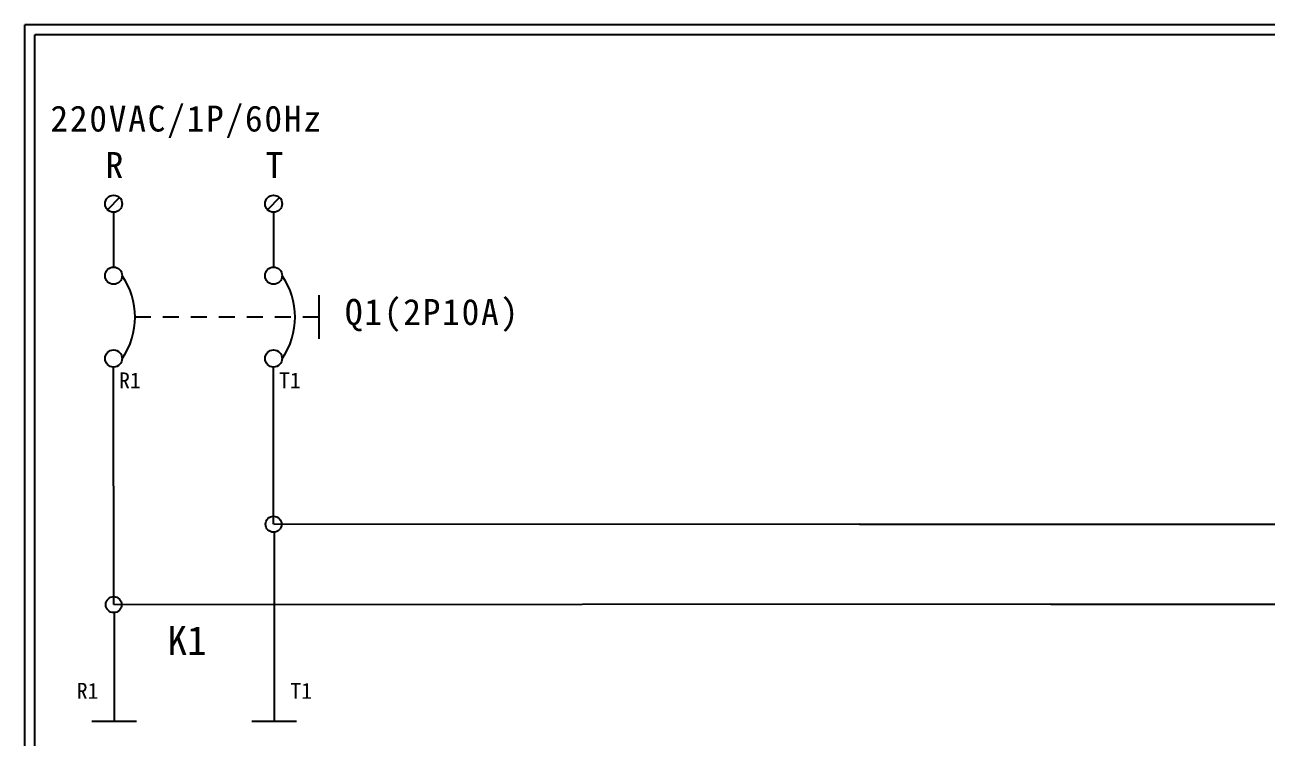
# Model space of a CAD drawing. Extents: x 10 to 297, y 3 to 207.
# Drawn here: x 10 to 165.2, y 117.9 to 207 of the extents above; entities that cross this region are included whole.
import ezdxf

# ---------------------------------------------------------------- set-up
doc = ezdxf.new("R2010")
doc.units = 0
doc.linetypes.add('HIDDEN9', pattern=[3.5, 2, -1.5])
doc.layers.get('0').update_dxf_attribs({"linetype": 'CONTINUOUS'})
doc.layers.add('圖框層', color=7, linetype='CONTINUOUS')
doc.layers.add('標尺寸層', color=3, linetype='CONTINUOUS')
doc.styles.add('STSL', font='kaiu.ttf')
doc.styles.add('標楷體', font='kaiu.ttf')

msp = doc.modelspace()

# ---------------------------------------------------------------- linework, layer by layer
for p, q in [((21.85, 185.35), (20.34, 183.83)), ((41.85, 185.35), (40.34, 183.83)), ((41.16, 143.5), (41.17, 119.85)), ((21.16, 133.5), (21.18, 119.85))]:
    msp.add_line(p, q)
at = {"color": 7, "linetype": 'HIDDEN9'}
msp.add_line((46.76, 170.41), (23.79, 170.41), dxfattribs=at)
for centre in [(21.1, 184.59), (41.1, 184.59), (21.1, 175.59), (41.1, 175.59), (21.1, 165.23), (41.1, 165.23)]:
    msp.add_circle(centre, 1.07)
at = {"color": 7}
for centre in [(14.74, 170.41), (34.74, 170.41)]:
    msp.add_arc(centre, 9.05, 325.1286, 34.8714, dxfattribs=at)
at = {"layer": '圖框層', "color": 7}
for p, q in [((297, 206.97), (10, 206.97)), ((10, 3), (10, 206.97)), ((295.75, 205.72), (11.25, 205.72)), ((11.25, 4.25), (11.25, 205.72))]:
    msp.add_line(p, q, dxfattribs=at)
at = {"layer": '標尺寸層', "color": 7}
for p, q in [((21.1, 183.52), (21.1, 176.66)), ((41.1, 183.52), (41.1, 176.66)), ((46.76, 173.14), (46.76, 167.68)), ((21.1, 164.16), (21.1, 164.1)), ((21.11, 134.44), (21.1, 164.1)), ((41.1, 164.16), (41.1, 164.1)), ((41.1, 144.5), (41.1, 164.1)), ((114.35, 144.49), (41.11, 144.46)), ((114.35, 144.49), (289.88, 144.49)), ((138.27, 134.49), (21.12, 134.41)), ((138.27, 134.49), (289.94, 134.49)), ((18.39, 119.85), (23.96, 119.85)), ((38.39, 119.85), (43.96, 119.85))]:
    msp.add_line(p, q, dxfattribs=at)
for centre in [(41.1, 144.5), (21.11, 134.44)]:
    msp.add_circle(centre, 1, dxfattribs=at)

# ---------------------------------------------------------------- texts
at = {"color": 0, "char_height": 3.25, "style": '標楷體'}
for s, insert, width, attachment_point in [('\\pt6.5;{\\T1.1;220VAC/1P/60Hz}', (13.2, 196.87), 35.213, 1), ('\\pt6.5;{\\T1.1;R}', (20.1, 191.05), 2, 1), ('\\pt6.5;{\\T1.1;T}', (40.1, 191.05), 2, 1), ('\\pt6.5;{\\T1.1;Q1(2P10A)}', (60.96, 172.68), 24.6072, 2)]:
    msp.add_mtext(s, dxfattribs=dict(at, insert=insert, width=width, attachment_point=attachment_point))
at = {"layer": '圖框層', "color": 4, "style": 'STSL'}
for s, height, p in [('R1', 2, (21.78, 161.49)), ('T1', 2, (41.78, 161.49)), ('K1', 3.6, (27.83, 128.16)), ('R1', 2, (16.49, 122.66)), ('T1', 2, (43.19, 122.66))]:
    msp.add_text(s, height=height, dxfattribs=at).set_placement(p)

doc.saveas('drawing.dxf')
